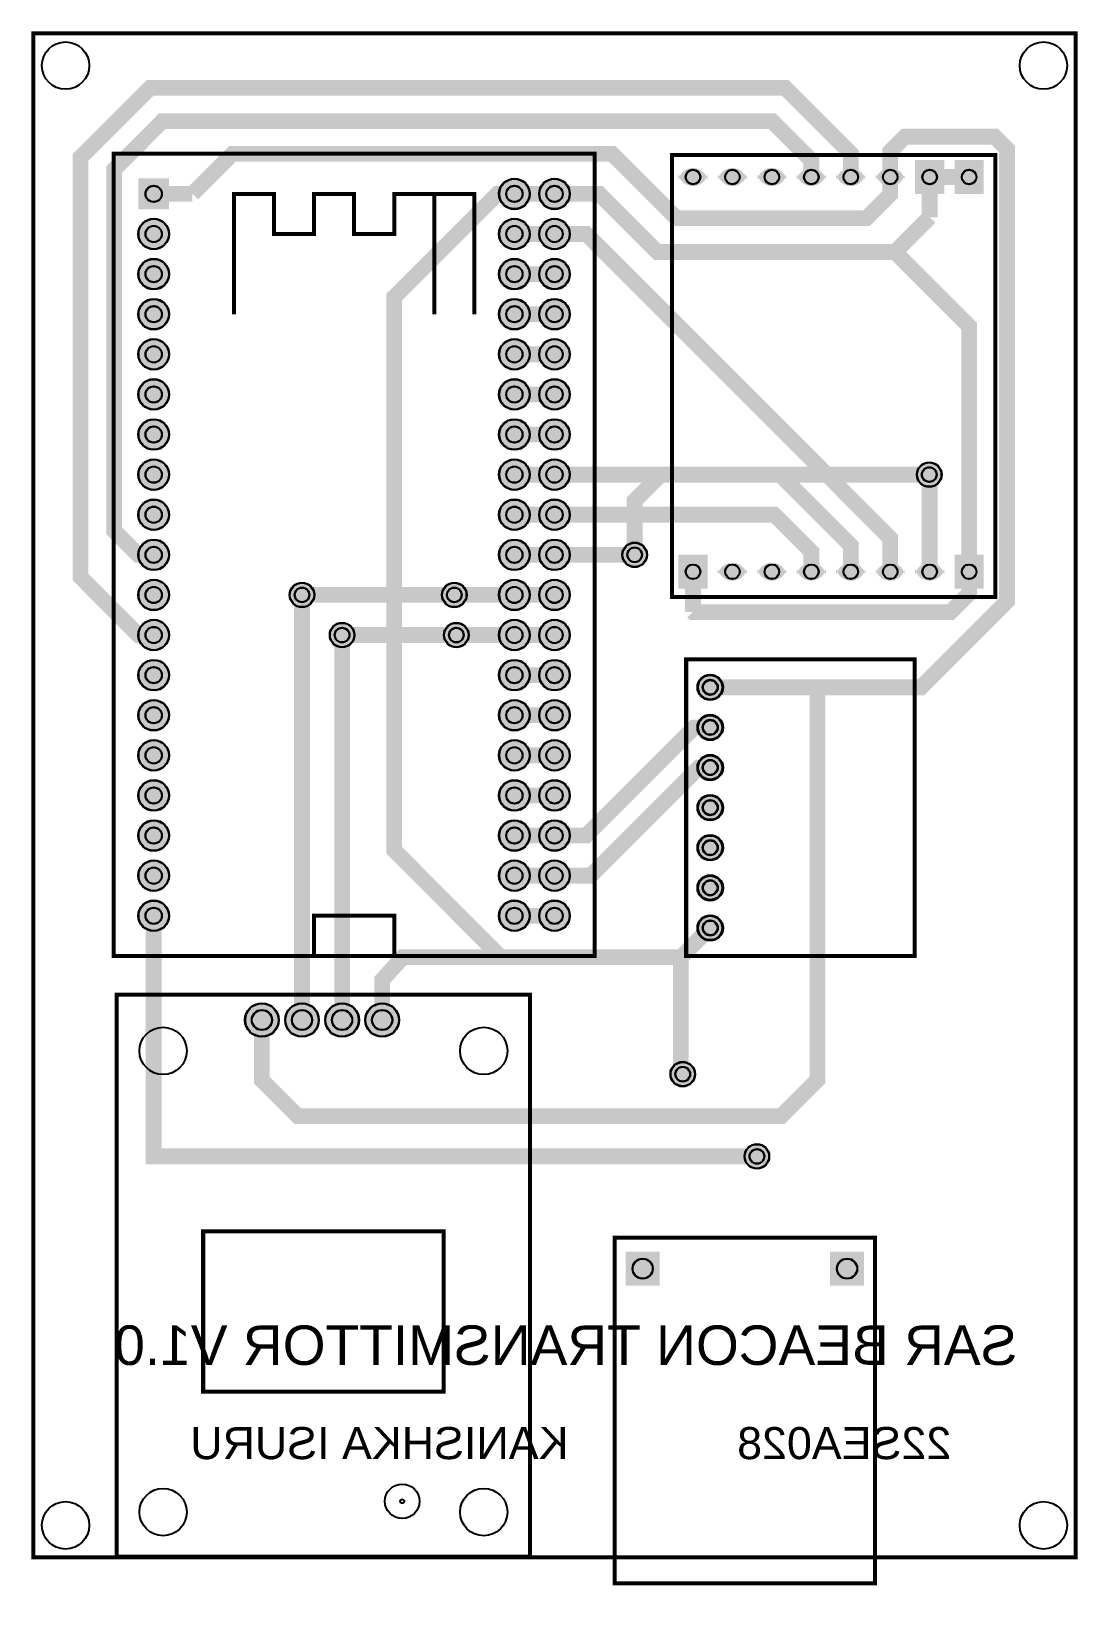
# Model space of a CAD drawing. Header units: millimetres. Extents: x 274.2 to 340.5, y 129 to 228.7.
import ezdxf

# ---------------------------------------------------------------- set-up
doc = ezdxf.new("R2010")
doc.units = ezdxf.units.MM
for name, color, linetype, true_color in [('BoardOutLine', 7, 'Continuous', 0xff00ff), ('BottomLayer', 7, 'Continuous', 0x0000ff), ('BottomSolderMaskLayer', 7, 'Continuous', 0xaa00ff), ('Multi-Layer', 7, 'Continuous', 0xc0c0c0), ('TopLayer', 7, 'Continuous', 0xff0000), ('TopSilkLayer', 7, 'Continuous', 0xffcc00), ('TopSolderMaskLayer', 7, 'Continuous', 0x800080)]:
    doc.layers.add(name, color=color, linetype=linetype, true_color=true_color)
doc.styles.get("Standard").update_dxf_attribs({"font": 'arial.ttf'})

msp = doc.modelspace()

# ---------------------------------------------------------------- hatches: boundary and pattern name
at = {"layer": 'BottomSolderMaskLayer'}
for points in [[(332.038, 220.59), (332.038, 218.431), (330.195, 218.431), (330.195, 220.59)], [(334.538, 220.59), (334.538, 218.431), (332.695, 218.431), (332.695, 220.59)], [(280.963, 219.418), (282.918, 219.418), (282.918, 217.463), (280.963, 217.463)], [(303.823, 218.44, 1), (305.779, 218.44, 1)], [(306.363, 218.44, 1), (308.319, 218.44, 1)], [(317.042, 219.665, -0.785398), (315.191, 219.665), (315.191, 219.356, -0.785398), (317.042, 219.356)], [(319.542, 219.665, -0.785398), (317.691, 219.665), (317.691, 219.356, -0.785398), (319.542, 219.356)], [(322.042, 219.665, -0.785398), (320.191, 219.665), (320.191, 219.356, -0.785398), (322.042, 219.356)], [(324.542, 219.665, -0.785398), (322.691, 219.665), (322.691, 219.356, -0.785398), (324.542, 219.356)], [(327.042, 219.665, -0.785398), (325.191, 219.665), (325.191, 219.356, -0.785398), (327.042, 219.356)], [(329.542, 219.665, -0.785398), (327.691, 219.665), (327.691, 219.356, -0.785398), (329.542, 219.356)], [(280.963, 215.9, 1), (282.918, 215.9, 1)], [(303.823, 215.9, 1), (305.779, 215.9, 1)], [(306.363, 215.9, 1), (308.319, 215.9, 1)], [(280.963, 213.36, 1), (282.918, 213.36, 1)], [(303.823, 213.36, 1), (305.779, 213.36, 1)], [(306.363, 213.36, 1), (308.319, 213.36, 1)], [(280.963, 210.82, 1), (282.918, 210.82, 1)], [(303.823, 210.82, 1), (305.779, 210.82, 1)], [(306.363, 210.82, 1), (308.319, 210.82, 1)], [(280.963, 208.28, 1), (282.918, 208.28, 1)], [(303.823, 208.28, 1), (305.779, 208.28, 1)], [(306.363, 208.28, 1), (308.319, 208.28, 1)], [(280.963, 205.74, 1), (282.918, 205.74, 1)], [(303.823, 205.74, 1), (305.779, 205.74, 1)], [(306.363, 205.74, 1), (308.319, 205.74, 1)], [(280.963, 203.2, 1), (282.918, 203.2, 1)], [(303.823, 203.2, 1), (305.779, 203.2, 1)], [(306.363, 203.2, 1), (308.319, 203.2, 1)], [(280.963, 200.66, 1), (282.918, 200.66, 1)], [(303.823, 200.66, 1), (305.779, 200.66, 1)], [(306.363, 200.66, 1), (308.319, 200.66, 1)], [(330.302, 200.66, 1), (331.877, 200.66, 1)], [(280.963, 198.12, 1), (282.918, 198.12, 1)], [(303.823, 198.12, 1), (305.779, 198.12, 1)], [(306.363, 198.12, 1), (308.319, 198.12, 1)], [(280.963, 195.58, 1), (282.918, 195.58, 1)], [(303.823, 195.58, 1), (305.779, 195.58, 1)], [(306.363, 195.58, 1), (308.319, 195.58, 1)], [(311.633, 195.58, 1), (313.208, 195.58, 1)], [(317.038, 195.59), (317.038, 193.431), (315.195, 193.431), (315.195, 195.59)], [(334.538, 195.59), (334.538, 193.431), (332.695, 193.431), (332.695, 195.59)], [(319.542, 194.665, -0.785398), (317.691, 194.665), (317.691, 194.356, -0.785398), (319.542, 194.356)], [(322.042, 194.665, -0.785398), (320.191, 194.665), (320.191, 194.356, -0.785398), (322.042, 194.356)], [(324.542, 194.665, -0.785398), (322.691, 194.665), (322.691, 194.356, -0.785398), (324.542, 194.356)], [(327.042, 194.665, -0.785398), (325.191, 194.665), (325.191, 194.356, -0.785398), (327.042, 194.356)], [(329.542, 194.665, -0.785398), (327.691, 194.665), (327.691, 194.356, -0.785398), (329.542, 194.356)], [(332.042, 194.665, -0.785398), (330.191, 194.665), (330.191, 194.356, -0.785398), (332.042, 194.356)], [(280.963, 193.04, 1), (282.918, 193.04, 1)], [(290.551, 193.04, 1), (292.126, 193.04, 1)], [(300.203, 193.04, 1), (301.778, 193.04, 1)], [(303.823, 193.04, 1), (305.779, 193.04, 1)], [(306.363, 193.04, 1), (308.319, 193.04, 1)], [(280.963, 190.5, 1), (282.918, 190.5, 1)], [(303.823, 190.5, 1), (305.779, 190.5, 1)], [(306.363, 190.5, 1), (308.319, 190.5, 1)], [(293.091, 190.5, 1), (294.666, 190.5, 1)], [(300.33, 190.5, 1), (301.905, 190.5, 1)], [(280.963, 187.96, 1), (282.918, 187.96, 1)], [(303.823, 187.96, 1), (305.779, 187.96, 1)], [(306.363, 187.96, 1), (308.319, 187.96, 1)], [(316.396, 187.188, 1), (318.021, 187.188, 1)], [(280.963, 185.42, 1), (282.918, 185.42, 1)], [(303.823, 185.42, 1), (305.779, 185.42, 1)], [(306.363, 185.42, 1), (308.319, 185.42, 1)], [(316.396, 184.648, 1), (318.021, 184.648, 1)], [(280.963, 182.88, 1), (282.918, 182.88, 1)], [(303.823, 182.88, 1), (305.779, 182.88, 1)], [(306.363, 182.88, 1), (308.319, 182.88, 1)], [(316.396, 182.108, 1), (318.021, 182.108, 1)], [(280.963, 180.34, 1), (282.918, 180.34, 1)], [(303.823, 180.34, 1), (305.779, 180.34, 1)], [(306.363, 180.34, 1), (308.319, 180.34, 1)], [(316.396, 179.568, 1), (318.021, 179.568, 1)], [(280.963, 177.8, 1), (282.918, 177.8, 1)], [(303.823, 177.8, 1), (305.779, 177.8, 1)], [(306.363, 177.8, 1), (308.319, 177.8, 1)], [(316.396, 177.028, 1), (318.021, 177.028, 1)], [(280.963, 175.26, 1), (282.918, 175.26, 1)], [(303.823, 175.26, 1), (305.779, 175.26, 1)], [(306.363, 175.26, 1), (308.319, 175.26, 1)], [(316.396, 174.488, 1), (318.021, 174.488, 1)], [(280.963, 172.72, 1), (282.918, 172.72, 1)], [(303.823, 172.72, 1), (305.779, 172.72, 1)], [(306.363, 172.72, 1), (308.319, 172.72, 1)], [(316.396, 171.948, 1), (318.021, 171.948, 1)], [(287.723, 166.116, 1), (289.874, 166.116, 1)], [(290.263, 166.116, 1), (292.414, 166.116, 1)], [(292.803, 166.116, 1), (294.954, 166.116, 1)], [(295.343, 166.116, 1), (297.494, 166.116, 1)], [(314.681, 162.687, 1), (316.256, 162.687, 1)], [(319.38, 157.48, 1), (320.955, 157.48, 1)], [(314.004, 149.293), (311.853, 149.293), (311.853, 151.444), (314.004, 151.444)], [(326.958, 149.293), (324.807, 149.293), (324.807, 151.444), (326.958, 151.444)]]:
    msp.add_hatch(color=256, dxfattribs=at).paths.add_polyline_path(points)
at = {"layer": 'Multi-Layer'}
for points in [[(332.017, 220.56), (332.017, 218.46), (330.217, 218.46), (330.217, 220.56)], [(334.517, 220.56), (334.517, 218.46), (332.717, 218.46), (332.717, 220.56)], [(280.988, 219.393), (282.893, 219.393), (282.893, 217.488), (280.988, 217.488)], [(303.848, 218.44, 1), (305.753, 218.44, 1)], [(306.388, 218.44, 1), (308.293, 218.44, 1)], [(317.017, 219.66, -0.785398), (315.217, 219.66), (315.217, 219.36, -0.785398), (317.017, 219.36)], [(319.517, 219.66, -0.785398), (317.717, 219.66), (317.717, 219.36, -0.785398), (319.517, 219.36)], [(322.017, 219.66, -0.785398), (320.217, 219.66), (320.217, 219.36, -0.785398), (322.017, 219.36)], [(324.517, 219.66, -0.785398), (322.717, 219.66), (322.717, 219.36, -0.785398), (324.517, 219.36)], [(327.017, 219.66, -0.785398), (325.217, 219.66), (325.217, 219.36, -0.785398), (327.017, 219.36)], [(329.517, 219.66, -0.785398), (327.717, 219.66), (327.717, 219.36, -0.785398), (329.517, 219.36)], [(280.988, 215.9, 1), (282.893, 215.9, 1)], [(303.848, 215.9, 1), (305.753, 215.9, 1)], [(306.388, 215.9, 1), (308.293, 215.9, 1)], [(280.988, 213.36, 1), (282.893, 213.36, 1)], [(303.848, 213.36, 1), (305.753, 213.36, 1)], [(306.388, 213.36, 1), (308.293, 213.36, 1)], [(280.988, 210.82, 1), (282.893, 210.82, 1)], [(303.848, 210.82, 1), (305.753, 210.82, 1)], [(306.388, 210.82, 1), (308.293, 210.82, 1)], [(280.988, 208.28, 1), (282.893, 208.28, 1)], [(303.848, 208.28, 1), (305.753, 208.28, 1)], [(306.388, 208.28, 1), (308.293, 208.28, 1)], [(280.988, 205.74, 1), (282.893, 205.74, 1)], [(303.848, 205.74, 1), (305.753, 205.74, 1)], [(306.388, 205.74, 1), (308.293, 205.74, 1)], [(280.988, 203.2, 1), (282.893, 203.2, 1)], [(303.848, 203.2, 1), (305.753, 203.2, 1)], [(306.388, 203.2, 1), (308.293, 203.2, 1)], [(280.988, 200.66, 1), (282.893, 200.66, 1)], [(303.848, 200.66, 1), (305.753, 200.66, 1)], [(306.388, 200.66, 1), (308.293, 200.66, 1)], [(280.988, 198.12, 1), (282.893, 198.12, 1)], [(303.848, 198.12, 1), (305.753, 198.12, 1)], [(306.388, 198.12, 1), (308.293, 198.12, 1)], [(280.988, 195.58, 1), (282.893, 195.58, 1)], [(303.848, 195.58, 1), (305.753, 195.58, 1)], [(306.388, 195.58, 1), (308.293, 195.58, 1)], [(317.017, 195.56), (317.017, 193.46), (315.217, 193.46), (315.217, 195.56)], [(334.517, 195.56), (334.517, 193.46), (332.717, 193.46), (332.717, 195.56)], [(319.517, 194.66, -0.785398), (317.717, 194.66), (317.717, 194.36, -0.785398), (319.517, 194.36)], [(322.017, 194.66, -0.785398), (320.217, 194.66), (320.217, 194.36, -0.785398), (322.017, 194.36)], [(324.517, 194.66, -0.785398), (322.717, 194.66), (322.717, 194.36, -0.785398), (324.517, 194.36)], [(327.017, 194.66, -0.785398), (325.217, 194.66), (325.217, 194.36, -0.785398), (327.017, 194.36)], [(329.517, 194.66, -0.785398), (327.717, 194.66), (327.717, 194.36, -0.785398), (329.517, 194.36)], [(332.017, 194.66, -0.785398), (330.217, 194.66), (330.217, 194.36, -0.785398), (332.017, 194.36)], [(280.988, 193.04, 1), (282.893, 193.04, 1)], [(303.848, 193.04, 1), (305.753, 193.04, 1)], [(306.388, 193.04, 1), (308.293, 193.04, 1)], [(280.988, 190.5, 1), (282.893, 190.5, 1)], [(303.848, 190.5, 1), (305.753, 190.5, 1)], [(306.388, 190.5, 1), (308.293, 190.5, 1)], [(280.988, 187.96, 1), (282.893, 187.96, 1)], [(303.848, 187.96, 1), (305.753, 187.96, 1)], [(306.388, 187.96, 1), (308.293, 187.96, 1)], [(316.447, 187.188, 1), (317.971, 187.188, 1)], [(280.988, 185.42, 1), (282.893, 185.42, 1)], [(303.848, 185.42, 1), (305.753, 185.42, 1)], [(306.388, 185.42, 1), (308.293, 185.42, 1)], [(316.447, 184.648, 1), (317.971, 184.648, 1)], [(280.988, 182.88, 1), (282.893, 182.88, 1)], [(303.848, 182.88, 1), (305.753, 182.88, 1)], [(306.388, 182.88, 1), (308.293, 182.88, 1)], [(316.447, 182.108, 1), (317.971, 182.108, 1)], [(280.988, 180.34, 1), (282.893, 180.34, 1)], [(303.848, 180.34, 1), (305.753, 180.34, 1)], [(306.388, 180.34, 1), (308.293, 180.34, 1)], [(316.447, 179.568, 1), (317.971, 179.568, 1)], [(280.988, 177.8, 1), (282.893, 177.8, 1)], [(303.848, 177.8, 1), (305.753, 177.8, 1)], [(306.388, 177.8, 1), (308.293, 177.8, 1)], [(316.447, 177.028, 1), (317.971, 177.028, 1)], [(280.988, 175.26, 1), (282.893, 175.26, 1)], [(303.848, 175.26, 1), (305.753, 175.26, 1)], [(306.388, 175.26, 1), (308.293, 175.26, 1)], [(316.447, 174.488, 1), (317.971, 174.488, 1)], [(280.988, 172.72, 1), (282.893, 172.72, 1)], [(303.848, 172.72, 1), (305.753, 172.72, 1)], [(306.388, 172.72, 1), (308.293, 172.72, 1)], [(316.447, 171.948, 1), (317.971, 171.948, 1)], [(287.749, 166.116, 1), (289.849, 166.116, 1)], [(290.289, 166.116, 1), (292.389, 166.116, 1)], [(292.829, 166.116, 1), (294.929, 166.116, 1)], [(295.369, 166.116, 1), (297.469, 166.116, 1)], [(313.979, 149.318), (311.879, 149.318), (311.879, 151.418), (313.979, 151.418)], [(326.933, 149.318), (324.833, 149.318), (324.833, 151.418), (326.933, 151.418)]]:
    msp.add_hatch(color=256, dxfattribs=at).paths.add_polyline_path(points)
at = {"layer": 'TopSolderMaskLayer'}
for points in [[(332.038, 220.59), (332.038, 218.431), (330.195, 218.431), (330.195, 220.59)], [(334.538, 220.59), (334.538, 218.431), (332.695, 218.431), (332.695, 220.59)], [(280.963, 219.418), (282.918, 219.418), (282.918, 217.463), (280.963, 217.463)], [(303.823, 218.44, 1), (305.779, 218.44, 1)], [(306.363, 218.44, 1), (308.319, 218.44, 1)], [(317.042, 219.665, -0.785398), (315.191, 219.665), (315.191, 219.356, -0.785398), (317.042, 219.356)], [(319.542, 219.665, -0.785398), (317.691, 219.665), (317.691, 219.356, -0.785398), (319.542, 219.356)], [(322.042, 219.665, -0.785398), (320.191, 219.665), (320.191, 219.356, -0.785398), (322.042, 219.356)], [(324.542, 219.665, -0.785398), (322.691, 219.665), (322.691, 219.356, -0.785398), (324.542, 219.356)], [(327.042, 219.665, -0.785398), (325.191, 219.665), (325.191, 219.356, -0.785398), (327.042, 219.356)], [(329.542, 219.665, -0.785398), (327.691, 219.665), (327.691, 219.356, -0.785398), (329.542, 219.356)], [(280.963, 215.9, 1), (282.918, 215.9, 1)], [(303.823, 215.9, 1), (305.779, 215.9, 1)], [(306.363, 215.9, 1), (308.319, 215.9, 1)], [(280.963, 213.36, 1), (282.918, 213.36, 1)], [(303.823, 213.36, 1), (305.779, 213.36, 1)], [(306.363, 213.36, 1), (308.319, 213.36, 1)], [(280.963, 210.82, 1), (282.918, 210.82, 1)], [(303.823, 210.82, 1), (305.779, 210.82, 1)], [(306.363, 210.82, 1), (308.319, 210.82, 1)], [(280.963, 208.28, 1), (282.918, 208.28, 1)], [(303.823, 208.28, 1), (305.779, 208.28, 1)], [(306.363, 208.28, 1), (308.319, 208.28, 1)], [(280.963, 205.74, 1), (282.918, 205.74, 1)], [(303.823, 205.74, 1), (305.779, 205.74, 1)], [(306.363, 205.74, 1), (308.319, 205.74, 1)], [(280.963, 203.2, 1), (282.918, 203.2, 1)], [(303.823, 203.2, 1), (305.779, 203.2, 1)], [(306.363, 203.2, 1), (308.319, 203.2, 1)], [(280.963, 200.66, 1), (282.918, 200.66, 1)], [(303.823, 200.66, 1), (305.779, 200.66, 1)], [(306.363, 200.66, 1), (308.319, 200.66, 1)], [(330.302, 200.66, 1), (331.877, 200.66, 1)], [(280.963, 198.12, 1), (282.918, 198.12, 1)], [(303.823, 198.12, 1), (305.779, 198.12, 1)], [(306.363, 198.12, 1), (308.319, 198.12, 1)], [(280.963, 195.58, 1), (282.918, 195.58, 1)], [(303.823, 195.58, 1), (305.779, 195.58, 1)], [(306.363, 195.58, 1), (308.319, 195.58, 1)], [(311.633, 195.58, 1), (313.208, 195.58, 1)], [(317.038, 195.59), (317.038, 193.431), (315.195, 193.431), (315.195, 195.59)], [(334.538, 195.59), (334.538, 193.431), (332.695, 193.431), (332.695, 195.59)], [(319.542, 194.665, -0.785398), (317.691, 194.665), (317.691, 194.356, -0.785398), (319.542, 194.356)], [(322.042, 194.665, -0.785398), (320.191, 194.665), (320.191, 194.356, -0.785398), (322.042, 194.356)], [(324.542, 194.665, -0.785398), (322.691, 194.665), (322.691, 194.356, -0.785398), (324.542, 194.356)], [(327.042, 194.665, -0.785398), (325.191, 194.665), (325.191, 194.356, -0.785398), (327.042, 194.356)], [(329.542, 194.665, -0.785398), (327.691, 194.665), (327.691, 194.356, -0.785398), (329.542, 194.356)], [(332.042, 194.665, -0.785398), (330.191, 194.665), (330.191, 194.356, -0.785398), (332.042, 194.356)], [(280.963, 193.04, 1), (282.918, 193.04, 1)], [(290.551, 193.04, 1), (292.126, 193.04, 1)], [(300.203, 193.04, 1), (301.778, 193.04, 1)], [(303.823, 193.04, 1), (305.779, 193.04, 1)], [(306.363, 193.04, 1), (308.319, 193.04, 1)], [(280.963, 190.5, 1), (282.918, 190.5, 1)], [(303.823, 190.5, 1), (305.779, 190.5, 1)], [(306.363, 190.5, 1), (308.319, 190.5, 1)], [(293.091, 190.5, 1), (294.666, 190.5, 1)], [(300.33, 190.5, 1), (301.905, 190.5, 1)], [(280.963, 187.96, 1), (282.918, 187.96, 1)], [(303.823, 187.96, 1), (305.779, 187.96, 1)], [(306.363, 187.96, 1), (308.319, 187.96, 1)], [(316.396, 187.188, 1), (318.021, 187.188, 1)], [(280.963, 185.42, 1), (282.918, 185.42, 1)], [(303.823, 185.42, 1), (305.779, 185.42, 1)], [(306.363, 185.42, 1), (308.319, 185.42, 1)], [(316.396, 184.648, 1), (318.021, 184.648, 1)], [(280.963, 182.88, 1), (282.918, 182.88, 1)], [(303.823, 182.88, 1), (305.779, 182.88, 1)], [(306.363, 182.88, 1), (308.319, 182.88, 1)], [(316.396, 182.108, 1), (318.021, 182.108, 1)], [(280.963, 180.34, 1), (282.918, 180.34, 1)], [(303.823, 180.34, 1), (305.779, 180.34, 1)], [(306.363, 180.34, 1), (308.319, 180.34, 1)], [(316.396, 179.568, 1), (318.021, 179.568, 1)], [(280.963, 177.8, 1), (282.918, 177.8, 1)], [(303.823, 177.8, 1), (305.779, 177.8, 1)], [(306.363, 177.8, 1), (308.319, 177.8, 1)], [(316.396, 177.028, 1), (318.021, 177.028, 1)], [(280.963, 175.26, 1), (282.918, 175.26, 1)], [(303.823, 175.26, 1), (305.779, 175.26, 1)], [(306.363, 175.26, 1), (308.319, 175.26, 1)], [(316.396, 174.488, 1), (318.021, 174.488, 1)], [(280.963, 172.72, 1), (282.918, 172.72, 1)], [(303.823, 172.72, 1), (305.779, 172.72, 1)], [(306.363, 172.72, 1), (308.319, 172.72, 1)], [(316.396, 171.948, 1), (318.021, 171.948, 1)], [(287.723, 166.116, 1), (289.874, 166.116, 1)], [(290.263, 166.116, 1), (292.414, 166.116, 1)], [(292.803, 166.116, 1), (294.954, 166.116, 1)], [(295.343, 166.116, 1), (297.494, 166.116, 1)], [(314.681, 162.687, 1), (316.256, 162.687, 1)], [(319.38, 157.48, 1), (320.955, 157.48, 1)], [(314.004, 149.293), (311.853, 149.293), (311.853, 151.444), (314.004, 151.444)], [(326.958, 149.293), (324.807, 149.293), (324.807, 151.444), (326.958, 151.444)]]:
    msp.add_hatch(color=256, dxfattribs=at).paths.add_polyline_path(points)

# ---------------------------------------------------------------- linework, layer by layer
at = {"layer": 'BoardOutLine', "const_width": 0.254}
msp.add_lwpolyline([(274.321, 228.6), (340.361, 228.6), (340.361, 132.08), (274.321, 132.08), (274.321, 228.6)], close=True, dxfattribs=at)
at = {"layer": 'BottomLayer', "const_width": 1}
for points in [[(326.117, 219.51), (326.117, 220.999), (321.954, 225.162), (281.712, 225.162), (277.306, 220.756), (277.306, 194.171), (280.976, 190.5), (281.941, 190.5)], [(323.617, 219.51), (323.617, 220.563), (321.128, 223.052), (282.492, 223.052), (279.437, 219.997), (279.437, 197.104), (280.96, 195.58), (281.941, 195.58)], [(317.209, 187.188), (330.576, 187.188), (336.019, 192.631), (336.019, 221.274), (335.231, 222.062), (329.558, 222.062), (328.617, 221.121), (328.617, 219.51)], [(328.617, 219.51), (328.617, 218.4), (327.116, 216.899), (315.076, 216.899), (311.002, 220.973), (286.926, 220.973), (284.394, 218.44)], [(333.617, 219.51), (331.117, 219.51)], [(331.117, 219.51), (331.117, 216.96)], [(281.941, 218.44), (284.394, 218.44)], [(304.801, 218.44), (303.726, 218.44), (297.181, 211.895), (297.181, 176.863), (303.952, 170.094), (315.352, 170.094)], [(304.801, 218.44), (307.341, 218.44)], [(307.341, 218.44), (310.176, 218.44), (313.853, 214.764), (328.92, 214.764)], [(328.92, 214.764), (331.117, 216.96)], [(304.801, 215.9), (307.341, 215.9)], [(307.341, 215.9), (309.357, 215.9), (328.617, 196.64), (328.617, 194.51)], [(333.617, 194.51), (333.617, 210.068), (328.92, 214.764)], [(304.801, 213.36), (307.341, 213.36)], [(304.801, 210.82), (307.341, 210.82)], [(304.801, 208.28), (307.341, 208.28)], [(304.801, 205.74), (307.341, 205.74)], [(304.801, 203.2), (307.341, 203.2)], [(304.801, 200.66), (307.341, 200.66)], [(307.341, 200.66), (321.625, 200.66), (326.117, 196.169), (326.117, 194.51)], [(331.117, 194.51), (331.117, 200.633), (331.09, 200.66)], [(304.801, 198.12), (307.341, 198.12)], [(323.617, 194.51), (323.617, 195.786), (321.282, 198.12), (307.341, 198.12)], [(304.801, 195.58), (307.341, 195.58)], [(312.421, 195.58), (307.341, 195.58)], [(316.117, 191.96), (316.129, 191.947), (332.443, 191.947), (333.617, 193.121), (333.617, 194.51)], [(316.117, 194.51), (316.117, 191.96)], [(291.339, 193.04), (291.339, 166.116)], [(304.801, 193.04), (300.991, 193.04)], [(304.801, 193.04), (307.341, 193.04)], [(293.879, 190.5), (293.879, 166.116)], [(304.801, 190.5), (301.118, 190.5)], [(304.801, 190.5), (307.341, 190.5)], [(304.801, 187.96), (307.341, 187.96)], [(324.006, 187.188), (324.006, 162.334), (321.692, 160.02), (291.085, 160.02), (288.799, 162.306), (288.799, 165.888)], [(304.801, 185.42), (307.341, 185.42)], [(317.209, 184.648), (316.2, 184.648), (309.352, 177.8), (307.341, 177.8)], [(304.801, 182.88), (307.341, 182.88)], [(317.209, 182.108), (316.491, 182.108), (309.643, 175.26), (307.341, 175.26)], [(304.801, 180.34), (307.341, 180.34)], [(304.801, 177.8), (307.341, 177.8)], [(304.801, 175.26), (307.341, 175.26)], [(320.168, 157.48), (312.421, 157.48), (309.881, 157.48), (305.817, 157.48), (302.261, 157.48), (301.499, 157.48), (281.941, 157.48), (281.941, 172.72)], [(304.801, 172.72), (307.341, 172.72)], [(315.353, 170.093), (317.209, 171.948)], [(303.952, 170.094), (297.729, 170.094), (296.419, 168.656), (296.419, 166.116)], [(315.353, 170.093), (315.353, 162.803), (315.469, 162.687)]]:
    msp.add_lwpolyline(points, dxfattribs=at)
at = {"layer": 'BottomSolderMaskLayer'}
for centre, radius in [((304.801, 218.44), 0.978), ((307.341, 218.44), 0.978), ((316.117, 219.51), 0.468), ((318.617, 219.51), 0.468), ((321.117, 219.51), 0.468), ((323.617, 219.51), 0.468), ((326.117, 219.51), 0.468), ((328.617, 219.51), 0.468), ((331.117, 219.51), 0.468), ((333.617, 219.51), 0.468), ((281.941, 218.44), 0.522), ((304.801, 218.44), 0.522), ((307.341, 218.44), 0.522), ((281.941, 215.9), 0.978), ((281.941, 215.9), 0.522), ((304.801, 215.9), 0.978), ((304.801, 215.9), 0.522), ((307.341, 215.9), 0.978), ((307.341, 215.9), 0.522), ((281.941, 213.36), 0.978), ((281.941, 213.36), 0.522), ((304.801, 213.36), 0.978), ((304.801, 213.36), 0.522), ((307.341, 213.36), 0.978), ((307.341, 213.36), 0.522), ((281.941, 210.82), 0.978), ((304.801, 210.82), 0.978), ((307.341, 210.82), 0.978), ((281.941, 210.82), 0.522), ((304.801, 210.82), 0.522), ((307.341, 210.82), 0.522), ((281.941, 208.28), 0.978), ((281.941, 208.28), 0.522), ((304.801, 208.28), 0.978), ((304.801, 208.28), 0.522), ((307.341, 208.28), 0.978), ((307.341, 208.28), 0.522), ((281.941, 205.74), 0.978), ((304.801, 205.74), 0.978), ((307.341, 205.74), 0.978), ((281.941, 205.74), 0.522), ((304.801, 205.74), 0.522), ((307.341, 205.74), 0.522), ((281.941, 203.2), 0.978), ((281.941, 203.2), 0.522), ((304.801, 203.2), 0.978), ((304.801, 203.2), 0.522), ((307.341, 203.2), 0.978), ((307.341, 203.2), 0.522), ((281.941, 200.66), 0.978), ((304.801, 200.66), 0.978), ((307.341, 200.66), 0.978), ((331.09, 200.66), 0.787), ((281.941, 200.66), 0.522), ((304.801, 200.66), 0.522), ((307.341, 200.66), 0.522), ((331.09, 200.66), 0.472), ((281.941, 198.12), 0.978), ((281.941, 198.12), 0.522), ((304.801, 198.12), 0.978), ((304.801, 198.12), 0.522), ((307.341, 198.12), 0.978), ((307.341, 198.12), 0.522), ((281.941, 195.58), 0.978), ((304.801, 195.58), 0.978), ((307.341, 195.58), 0.978), ((281.941, 195.58), 0.522), ((304.801, 195.58), 0.522), ((307.341, 195.58), 0.522), ((312.421, 195.58), 0.787), ((312.421, 195.58), 0.472), ((316.117, 194.51), 0.468), ((318.617, 194.51), 0.468), ((321.117, 194.51), 0.468), ((323.617, 194.51), 0.468), ((326.117, 194.51), 0.468), ((328.617, 194.51), 0.468), ((331.117, 194.51), 0.468), ((333.617, 194.51), 0.468), ((281.941, 193.04), 0.978), ((281.941, 193.04), 0.522), ((291.339, 193.04), 0.787), ((291.339, 193.04), 0.472), ((300.991, 193.04), 0.787), ((300.991, 193.04), 0.472), ((304.801, 193.04), 0.978), ((304.801, 193.04), 0.522), ((307.341, 193.04), 0.978), ((307.341, 193.04), 0.522), ((281.941, 190.5), 0.978), ((304.801, 190.5), 0.978), ((307.341, 190.5), 0.978), ((281.941, 190.5), 0.522), ((293.879, 190.5), 0.787), ((293.879, 190.5), 0.472), ((301.118, 190.5), 0.787), ((301.118, 190.5), 0.472), ((304.801, 190.5), 0.522), ((307.341, 190.5), 0.522), ((281.941, 187.96), 0.978), ((281.941, 187.96), 0.522), ((304.801, 187.96), 0.978), ((304.801, 187.96), 0.522), ((307.341, 187.96), 0.978), ((307.341, 187.96), 0.522), ((317.209, 187.188), 0.813), ((317.209, 187.188), 0.488), ((281.941, 185.42), 0.978), ((281.941, 185.42), 0.522), ((304.801, 185.42), 0.978), ((304.801, 185.42), 0.522), ((307.341, 185.42), 0.978), ((307.341, 185.42), 0.522), ((317.209, 184.648), 0.813), ((317.209, 184.648), 0.488), ((281.941, 182.88), 0.978), ((304.801, 182.88), 0.978), ((307.341, 182.88), 0.978), ((281.941, 182.88), 0.522), ((304.801, 182.88), 0.522), ((307.341, 182.88), 0.522), ((317.209, 182.108), 0.813), ((317.209, 182.108), 0.488), ((281.941, 180.34), 0.978), ((281.941, 180.34), 0.522), ((304.801, 180.34), 0.978), ((304.801, 180.34), 0.522), ((307.341, 180.34), 0.978), ((307.341, 180.34), 0.522), ((317.209, 179.568), 0.813), ((317.209, 179.568), 0.488), ((281.941, 177.8), 0.978), ((304.801, 177.8), 0.978), ((307.341, 177.8), 0.978), ((281.941, 177.8), 0.522), ((304.801, 177.8), 0.522), ((307.341, 177.8), 0.522), ((317.209, 177.028), 0.813), ((317.209, 177.028), 0.488), ((281.941, 175.26), 0.978), ((281.941, 175.26), 0.522), ((304.801, 175.26), 0.978), ((304.801, 175.26), 0.522), ((307.341, 175.26), 0.978), ((307.341, 175.26), 0.522), ((317.209, 174.488), 0.813), ((317.209, 174.488), 0.488), ((281.941, 172.72), 0.978), ((304.801, 172.72), 0.978), ((307.341, 172.72), 0.978), ((281.941, 172.72), 0.522), ((304.801, 172.72), 0.522), ((307.341, 172.72), 0.522), ((317.209, 171.948), 0.813), ((317.209, 171.948), 0.488), ((288.799, 166.116), 1.075), ((288.799, 166.116), 0.645), ((291.339, 166.116), 1.075), ((291.339, 166.116), 0.645), ((293.879, 166.116), 1.075), ((293.879, 166.116), 0.645), ((296.419, 166.116), 1.075), ((296.419, 166.116), 0.645), ((315.469, 162.687), 0.787), ((315.469, 162.687), 0.472), ((320.168, 157.48), 0.787), ((320.168, 157.48), 0.472), ((312.929, 150.368), 0.645), ((325.883, 150.368), 0.645)]:
    msp.add_circle(centre, radius, dxfattribs=at)
at = {"layer": 'Multi-Layer'}
for centre, radius in [((276.353, 226.568), 1.5), ((338.329, 226.568), 1.5), ((304.801, 218.44), 0.953), ((307.341, 218.44), 0.953), ((316.117, 219.51), 0.457), ((318.617, 219.51), 0.457), ((321.117, 219.51), 0.457), ((323.617, 219.51), 0.457), ((326.117, 219.51), 0.457), ((328.617, 219.51), 0.457), ((331.117, 219.51), 0.457), ((333.617, 219.51), 0.457), ((281.941, 218.44), 0.508), ((304.801, 218.44), 0.508), ((307.341, 218.44), 0.508), ((281.941, 215.9), 0.953), ((281.941, 215.9), 0.508), ((304.801, 215.9), 0.953), ((304.801, 215.9), 0.508), ((307.341, 215.9), 0.953), ((307.341, 215.9), 0.508), ((281.941, 213.36), 0.953), ((281.941, 213.36), 0.508), ((304.801, 213.36), 0.953), ((304.801, 213.36), 0.508), ((307.341, 213.36), 0.953), ((307.341, 213.36), 0.508), ((281.941, 210.82), 0.953), ((304.801, 210.82), 0.953), ((307.341, 210.82), 0.953), ((281.941, 210.82), 0.508), ((304.801, 210.82), 0.508), ((307.341, 210.82), 0.508), ((281.941, 208.28), 0.953), ((281.941, 208.28), 0.508), ((304.801, 208.28), 0.953), ((304.801, 208.28), 0.508), ((307.341, 208.28), 0.953), ((307.341, 208.28), 0.508), ((281.941, 205.74), 0.953), ((304.801, 205.74), 0.953), ((307.341, 205.74), 0.953), ((281.941, 205.74), 0.508), ((304.801, 205.74), 0.508), ((307.341, 205.74), 0.508), ((281.941, 203.2), 0.953), ((281.941, 203.2), 0.508), ((304.801, 203.2), 0.953), ((304.801, 203.2), 0.508), ((307.341, 203.2), 0.953), ((307.341, 203.2), 0.508), ((281.941, 200.66), 0.953), ((304.801, 200.66), 0.953), ((307.341, 200.66), 0.953), ((331.09, 200.66), 0.762), ((281.941, 200.66), 0.508), ((304.801, 200.66), 0.508), ((307.341, 200.66), 0.508), ((331.09, 200.66), 0.457), ((281.941, 198.12), 0.953), ((281.941, 198.12), 0.508), ((304.801, 198.12), 0.953), ((304.801, 198.12), 0.508), ((307.341, 198.12), 0.953), ((307.341, 198.12), 0.508), ((281.941, 195.58), 0.953), ((304.801, 195.58), 0.953), ((307.341, 195.58), 0.953), ((281.941, 195.58), 0.508), ((304.801, 195.58), 0.508), ((307.341, 195.58), 0.508), ((312.421, 195.58), 0.762), ((312.421, 195.58), 0.457), ((316.117, 194.51), 0.457), ((318.617, 194.51), 0.457), ((321.117, 194.51), 0.457), ((323.617, 194.51), 0.457), ((326.117, 194.51), 0.457), ((328.617, 194.51), 0.457), ((331.117, 194.51), 0.457), ((333.617, 194.51), 0.457), ((281.941, 193.04), 0.953), ((281.941, 193.04), 0.508), ((291.339, 193.04), 0.762), ((291.339, 193.04), 0.457), ((300.991, 193.04), 0.762), ((300.991, 193.04), 0.457), ((304.801, 193.04), 0.953), ((304.801, 193.04), 0.508), ((307.341, 193.04), 0.953), ((307.341, 193.04), 0.508), ((281.941, 190.5), 0.953), ((304.801, 190.5), 0.953), ((307.341, 190.5), 0.953), ((281.941, 190.5), 0.508), ((293.879, 190.5), 0.762), ((293.879, 190.5), 0.457), ((301.118, 190.5), 0.762), ((301.118, 190.5), 0.457), ((304.801, 190.5), 0.508), ((307.341, 190.5), 0.508), ((281.941, 187.96), 0.953), ((281.941, 187.96), 0.508), ((304.801, 187.96), 0.953), ((304.801, 187.96), 0.508), ((307.341, 187.96), 0.953), ((307.341, 187.96), 0.508), ((317.209, 187.188), 0.762), ((317.209, 187.188), 0.457), ((281.941, 185.42), 0.953), ((281.941, 185.42), 0.508), ((304.801, 185.42), 0.953), ((304.801, 185.42), 0.508), ((307.341, 185.42), 0.953), ((307.341, 185.42), 0.508), ((317.209, 184.648), 0.762), ((317.209, 184.648), 0.457), ((281.941, 182.88), 0.953), ((304.801, 182.88), 0.953), ((307.341, 182.88), 0.953), ((281.941, 182.88), 0.508), ((304.801, 182.88), 0.508), ((307.341, 182.88), 0.508), ((317.209, 182.108), 0.762), ((317.209, 182.108), 0.457), ((281.941, 180.34), 0.953), ((281.941, 180.34), 0.508), ((304.801, 180.34), 0.953), ((304.801, 180.34), 0.508), ((307.341, 180.34), 0.953), ((307.341, 180.34), 0.508), ((317.209, 179.568), 0.762), ((317.209, 179.568), 0.457), ((281.941, 177.8), 0.953), ((304.801, 177.8), 0.953), ((307.341, 177.8), 0.953), ((281.941, 177.8), 0.508), ((304.801, 177.8), 0.508), ((307.341, 177.8), 0.508), ((317.209, 177.028), 0.762), ((317.209, 177.028), 0.457), ((281.941, 175.26), 0.953), ((281.941, 175.26), 0.508), ((304.801, 175.26), 0.953), ((304.801, 175.26), 0.508), ((307.341, 175.26), 0.953), ((307.341, 175.26), 0.508), ((317.209, 174.488), 0.762), ((317.209, 174.488), 0.457), ((281.941, 172.72), 0.953), ((304.801, 172.72), 0.953), ((307.341, 172.72), 0.953), ((281.941, 172.72), 0.508), ((304.801, 172.72), 0.508), ((307.341, 172.72), 0.508), ((317.209, 171.948), 0.762), ((317.209, 171.948), 0.457), ((288.799, 166.116), 1.05), ((288.799, 166.116), 0.63), ((291.339, 166.116), 1.05), ((291.339, 166.116), 0.63), ((293.879, 166.116), 1.05), ((293.879, 166.116), 0.63), ((296.419, 166.116), 1.05), ((296.419, 166.116), 0.63), ((315.469, 162.687), 0.762), ((315.469, 162.687), 0.457), ((320.168, 157.48), 0.762), ((320.168, 157.48), 0.457), ((312.929, 150.368), 0.63), ((325.883, 150.368), 0.63), ((276.353, 134.112), 1.5), ((338.329, 134.112), 1.5)]:
    msp.add_circle(centre, radius, dxfattribs=at)
at = {"layer": 'TopLayer', "const_width": 1}
for points in [[(312.421, 195.58), (312.421, 199.009), (314.072, 200.66), (331.09, 200.66)], [(291.339, 193.04), (300.991, 193.04)], [(293.879, 190.5), (301.118, 190.5)]]:
    msp.add_lwpolyline(points, dxfattribs=at)
at = {"layer": 'TopSilkLayer', "const_width": 0.254}
for points in [[(279.401, 220.98), (309.881, 220.98), (309.881, 170.18), (279.401, 170.18), (279.401, 220.98)], [(335.281, 220.913), (335.281, 192.913), (314.78, 192.913), (314.78, 220.913), (335.281, 220.913)], [(315.685, 188.966), (330.163, 188.966), (330.163, 170.17), (315.685, 170.17), (315.685, 188.966)], [(292.101, 172.72), (297.181, 172.72), (297.181, 170.18), (292.101, 170.18), (292.101, 172.72)], [(305.795, 167.716), (305.795, 132.116), (279.595, 132.116), (279.595, 167.716), (305.795, 167.716)], [(300.315, 152.73), (300.315, 142.57), (285.075, 142.57), (285.075, 152.73), (300.315, 152.73)], [(327.661, 130.429), (311.151, 130.429), (311.151, 152.337), (327.661, 152.337), (327.661, 130.429)]]:
    msp.add_lwpolyline(points, close=True, dxfattribs=at)
msp.add_lwpolyline([(287.021, 210.82), (287.021, 218.44), (289.561, 218.44), (289.561, 215.9), (292.101, 215.9), (292.101, 218.44), (294.641, 218.44), (294.641, 215.9), (297.181, 215.9), (297.181, 218.44), (302.261, 218.44), (302.261, 210.82), (302.261, 218.44), (299.721, 218.44), (299.721, 210.82)], dxfattribs=at)
at = {"layer": 'TopSilkLayer'}
for centre, radius in [((282.535, 164.16), 1.5), ((302.855, 164.16), 1.5), ((297.689, 135.636), 1.092), ((282.535, 134.95), 1.5), ((297.689, 135.636), 0.127), ((302.855, 134.95), 1.5)]:
    msp.add_circle(centre, radius, dxfattribs=at)
at = {"layer": 'TopSolderMaskLayer'}
for centre, radius in [((304.801, 218.44), 0.978), ((307.341, 218.44), 0.978), ((316.117, 219.51), 0.468), ((318.617, 219.51), 0.468), ((321.117, 219.51), 0.468), ((323.617, 219.51), 0.468), ((326.117, 219.51), 0.468), ((328.617, 219.51), 0.468), ((331.117, 219.51), 0.468), ((333.617, 219.51), 0.468), ((281.941, 218.44), 0.522), ((304.801, 218.44), 0.522), ((307.341, 218.44), 0.522), ((281.941, 215.9), 0.978), ((281.941, 215.9), 0.522), ((304.801, 215.9), 0.978), ((304.801, 215.9), 0.522), ((307.341, 215.9), 0.978), ((307.341, 215.9), 0.522), ((281.941, 213.36), 0.978), ((281.941, 213.36), 0.522), ((304.801, 213.36), 0.978), ((304.801, 213.36), 0.522), ((307.341, 213.36), 0.978), ((307.341, 213.36), 0.522), ((281.941, 210.82), 0.978), ((304.801, 210.82), 0.978), ((307.341, 210.82), 0.978), ((281.941, 210.82), 0.522), ((304.801, 210.82), 0.522), ((307.341, 210.82), 0.522), ((281.941, 208.28), 0.978), ((281.941, 208.28), 0.522), ((304.801, 208.28), 0.978), ((304.801, 208.28), 0.522), ((307.341, 208.28), 0.978), ((307.341, 208.28), 0.522), ((281.941, 205.74), 0.978), ((304.801, 205.74), 0.978), ((307.341, 205.74), 0.978), ((281.941, 205.74), 0.522), ((304.801, 205.74), 0.522), ((307.341, 205.74), 0.522), ((281.941, 203.2), 0.978), ((281.941, 203.2), 0.522), ((304.801, 203.2), 0.978), ((304.801, 203.2), 0.522), ((307.341, 203.2), 0.978), ((307.341, 203.2), 0.522), ((281.941, 200.66), 0.978), ((304.801, 200.66), 0.978), ((307.341, 200.66), 0.978), ((331.09, 200.66), 0.787), ((281.941, 200.66), 0.522), ((304.801, 200.66), 0.522), ((307.341, 200.66), 0.522), ((331.09, 200.66), 0.472), ((281.941, 198.12), 0.978), ((281.941, 198.12), 0.522), ((304.801, 198.12), 0.978), ((304.801, 198.12), 0.522), ((307.341, 198.12), 0.978), ((307.341, 198.12), 0.522), ((281.941, 195.58), 0.978), ((304.801, 195.58), 0.978), ((307.341, 195.58), 0.978), ((281.941, 195.58), 0.522), ((304.801, 195.58), 0.522), ((307.341, 195.58), 0.522), ((312.421, 195.58), 0.787), ((312.421, 195.58), 0.472), ((316.117, 194.51), 0.468), ((318.617, 194.51), 0.468), ((321.117, 194.51), 0.468), ((323.617, 194.51), 0.468), ((326.117, 194.51), 0.468), ((328.617, 194.51), 0.468), ((331.117, 194.51), 0.468), ((333.617, 194.51), 0.468), ((281.941, 193.04), 0.978), ((281.941, 193.04), 0.522), ((291.339, 193.04), 0.787), ((291.339, 193.04), 0.472), ((300.991, 193.04), 0.787), ((300.991, 193.04), 0.472), ((304.801, 193.04), 0.978), ((304.801, 193.04), 0.522), ((307.341, 193.04), 0.978), ((307.341, 193.04), 0.522), ((281.941, 190.5), 0.978), ((304.801, 190.5), 0.978), ((307.341, 190.5), 0.978), ((281.941, 190.5), 0.522), ((293.879, 190.5), 0.787), ((293.879, 190.5), 0.472), ((301.118, 190.5), 0.787), ((301.118, 190.5), 0.472), ((304.801, 190.5), 0.522), ((307.341, 190.5), 0.522), ((281.941, 187.96), 0.978), ((281.941, 187.96), 0.522), ((304.801, 187.96), 0.978), ((304.801, 187.96), 0.522), ((307.341, 187.96), 0.978), ((307.341, 187.96), 0.522), ((317.209, 187.188), 0.813), ((317.209, 187.188), 0.488), ((281.941, 185.42), 0.978), ((281.941, 185.42), 0.522), ((304.801, 185.42), 0.978), ((304.801, 185.42), 0.522), ((307.341, 185.42), 0.978), ((307.341, 185.42), 0.522), ((317.209, 184.648), 0.813), ((317.209, 184.648), 0.488), ((281.941, 182.88), 0.978), ((304.801, 182.88), 0.978), ((307.341, 182.88), 0.978), ((281.941, 182.88), 0.522), ((304.801, 182.88), 0.522), ((307.341, 182.88), 0.522), ((317.209, 182.108), 0.813), ((317.209, 182.108), 0.488), ((281.941, 180.34), 0.978), ((281.941, 180.34), 0.522), ((304.801, 180.34), 0.978), ((304.801, 180.34), 0.522), ((307.341, 180.34), 0.978), ((307.341, 180.34), 0.522), ((317.209, 179.568), 0.813), ((317.209, 179.568), 0.488), ((281.941, 177.8), 0.978), ((304.801, 177.8), 0.978), ((307.341, 177.8), 0.978), ((281.941, 177.8), 0.522), ((304.801, 177.8), 0.522), ((307.341, 177.8), 0.522), ((317.209, 177.028), 0.813), ((317.209, 177.028), 0.488), ((281.941, 175.26), 0.978), ((281.941, 175.26), 0.522), ((304.801, 175.26), 0.978), ((304.801, 175.26), 0.522), ((307.341, 175.26), 0.978), ((307.341, 175.26), 0.522), ((317.209, 174.488), 0.813), ((317.209, 174.488), 0.488), ((281.941, 172.72), 0.978), ((304.801, 172.72), 0.978), ((307.341, 172.72), 0.978), ((281.941, 172.72), 0.522), ((304.801, 172.72), 0.522), ((307.341, 172.72), 0.522), ((317.209, 171.948), 0.813), ((317.209, 171.948), 0.488), ((288.799, 166.116), 1.075), ((288.799, 166.116), 0.645), ((291.339, 166.116), 1.075), ((291.339, 166.116), 0.645), ((293.879, 166.116), 1.075), ((293.879, 166.116), 0.645), ((296.419, 166.116), 1.075), ((296.419, 166.116), 0.645), ((315.469, 162.687), 0.787), ((315.469, 162.687), 0.472), ((320.168, 157.48), 0.787), ((320.168, 157.48), 0.472), ((312.929, 150.368), 0.645), ((325.883, 150.368), 0.645)]:
    msp.add_circle(centre, radius, dxfattribs=at)

# ---------------------------------------------------------------- texts
at = {"layer": 'BottomLayer', "text_generation_flag": 2}
for s, height, p in [('SAR BEACON TRANSMITTOR V1.0', 2.5, (336.678, 144.272)), ('KANISHKA ISURU', 2.032, (308.23, 138.303)), ('22SEA028', 2.032, (332.487, 138.303))]:
    msp.add_text(s, height=height, dxfattribs=at).set_placement(p)

doc.saveas('drawing.dxf')
